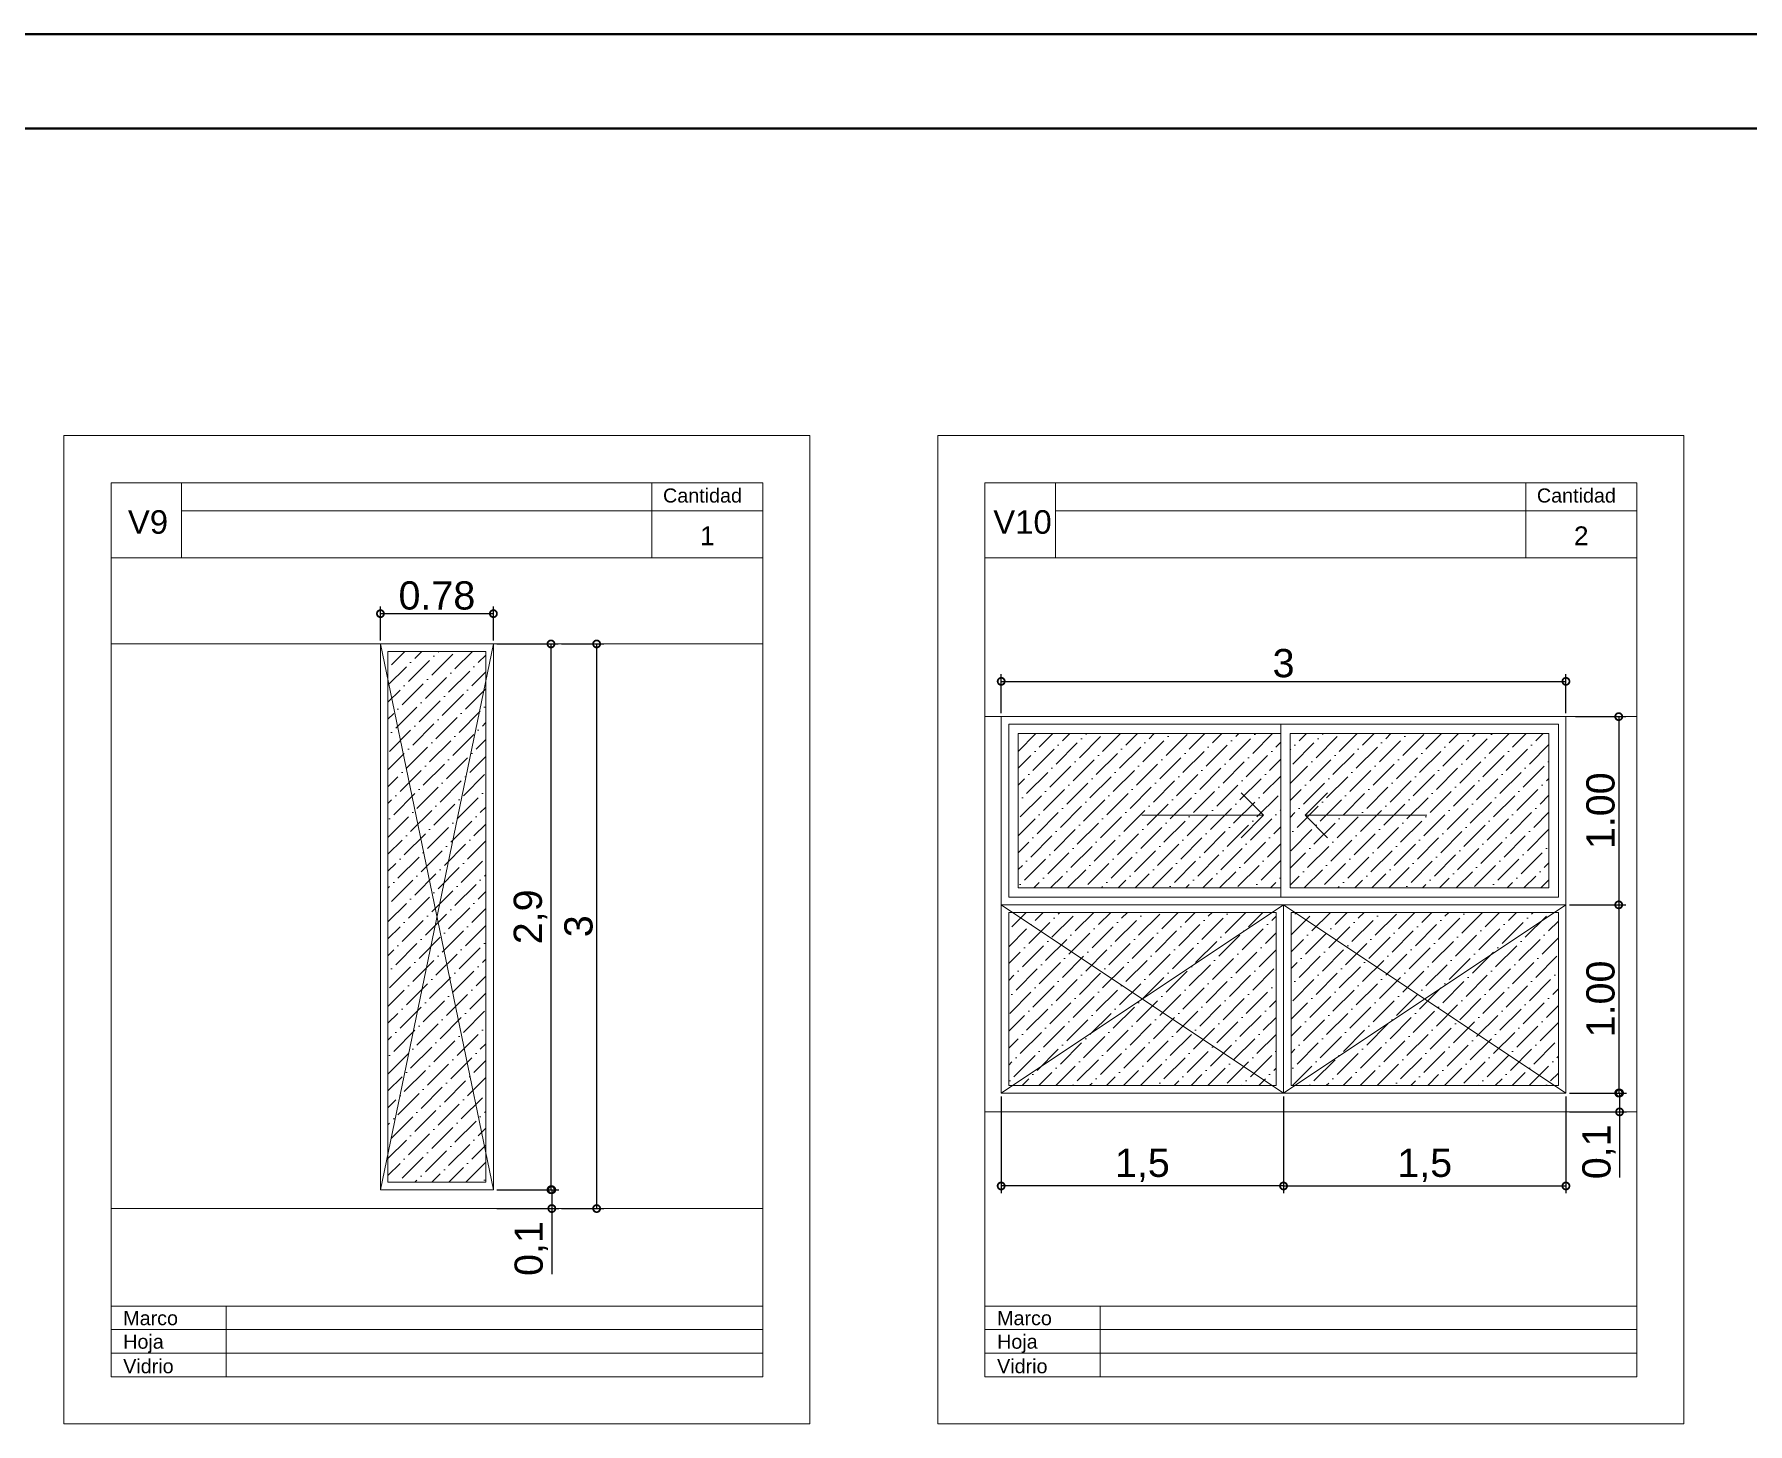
# Model space of a CAD drawing. Header units: millimetres. Extents: x 110427 to 125914, y 76277 to 76441.
# Drawn here: x 114074.4 to 114083.5, y 76299.33 to 76306.71 of the extents above; entities that cross this region are included whole.
import ezdxf

# ---------------------------------------------------------------- set-up
doc = ezdxf.new("R2010")
doc.units = ezdxf.units.MM
for name, pattern in [('ACAD_ISO03W100', [30, 12, -18]), ('ACAD_ISO05W100', [33, 24, -3, 0, -3, 0, -3]), ('JIS_02_0.7', [1.35, 0.75, -0.6]), ('TransientTextAxis', [0.3, 0.2, -0.1, 0, 0])]:
    doc.linetypes.add(name, pattern=pattern)
for name, color, linetype, lineweight in [('0.30', 1, 'Continuous', 30), ('06_CIVIL VISTAS GRUESA', 244, 'Continuous', 13), ('08_CIVIL VISTAS FINO', 251, 'Continuous', 5), ('09_CIVIL PROYECCIONES', 230, 'JIS_02_0.7', 5), ('13_COTAS', 8, 'Continuous', 9), ('Punteada', 4, 'ACAD_ISO05W100', 5), ('texto', 170, 'Continuous', 5)]:
    doc.layers.add(name, color=color, linetype=linetype, lineweight=lineweight)
doc.styles.add('A', font='arial.ttf')
doc.styles.get("Standard").update_dxf_attribs({"font": 'arial.ttf'})
doc.styles.add('Swis721 BT', font='swiss.ttf')
doc.dimstyles.new('ISO-23', dxfattribs={"dimscale": 0.03, "dimtxt": 5, "dimasz": 2.5, "dimexe": 1.25, "dimexo": 0.625, "dimtad": 1, "dimtxsty": 'Swis721 BT', "dimblk": 'DOTSMALL', "dimcen": 2.5, "dimclrt": 150, "dimadec": 0, "dimazin": 0, "dimtfac": 1, "dimtmove": 0, "dimatfit": 3, "dimfxl": 0, "dimarcsym": 0})

# ---------------------------------------------------------------- blocks, each defined once
blk = doc.blocks.new('planilla simple')
at = {"layer": '06_CIVIL VISTAS GRUESA'}
for p, q in [((2743499.9, 218871.1), (2739537.4, 218871.1)), ((2739537.4, 218871.1), (2739537.4, 213621.1)), ((2739537.4, 218871.1), (2739537.4, 218496.1)), ((2743499.9, 218871.1), (2743499.9, 213621.1)), ((2743249.9, 218621.1), (2739787.4, 218621.1)), ((2739787.4, 218621.1), (2739787.4, 218221.1)), ((2739787.4, 218621.1), (2743249.9, 218621.1)), ((2740162.4, 218596.1), (2740162.4, 218621.1)), ((2740162.4, 218221.1), (2740162.4, 218596.1)), ((2743249.9, 218621.1), (2743249.9, 213871.1)), ((2740162.4, 218471.1), (2741353.5, 218471.1)), ((2740162.4, 218471.1), (2740162.4, 218346.1)), ((2741353.5, 218471.1), (2741907.9, 218471.1)), ((2742473.2, 218471.1), (2741907.9, 218471.1)), ((2742473.2, 218471.1), (2743092.3, 218471.1)), ((2743092.3, 218471.1), (2743249.9, 218471.1)), ((2739787.4, 218221.1), (2740162.4, 218221.1)), ((2739787.4, 218221.1), (2739787.4, 213871.1)), ((2740162.4, 218221.1), (2743249.9, 218221.1)), ((2741907.9, 218221.1), (2741907.9, 218221.1)), ((2739787.4, 213871.1), (2739787.4, 215121.1)), ((2739787.4, 214246.1), (2743249.9, 214246.1)), ((2740399.9, 214246.1), (2740399.9, 213871.1)), ((2739787.4, 214121.1), (2743249.9, 214121.1)), ((2739787.4, 213996.1), (2743249.9, 213996.1)), ((2739787.4, 213871.1), (2743249.9, 213871.1)), ((2739787.4, 213871.1), (2743249.9, 213871.1)), ((2739537.4, 213621.1), (2743499.9, 213621.1))]:
    blk.add_line(p, q, dxfattribs=at)
blk = doc.blocks.new('planilla simple2')
at = {"layer": '06_CIVIL VISTAS GRUESA'}
blk.add_line((2737480.4, 217737.6), (2737480.4, 217337.6), dxfattribs=at)
at = {"layer": '13_COTAS'}
blk.add_blockref('planilla simple', (-5180.2, -883.5), dxfattribs=at)
blk = doc.blocks.new('_DotSmall')
at = {"color": 0, "linetype": 'ByBlock', "const_width": 0.5}
blk.add_lwpolyline([(-0.0625, 0, 1), (0.0625, 0, 1)], format="xyb", close=True, dxfattribs=at)
blk = doc.blocks.new('*D154')
at = {"layer": '13_COTAS', "color": 0, "lineweight": -2}
for p, q in [((114076.236, 76303.4877), (114076.236, 76303.6674)), ((114076.836, 76303.4877), (114076.836, 76303.6674)), ((114076.236, 76303.6299), (114076.836, 76303.6299))]:
    blk.add_line(p, q, dxfattribs=at)
at = {"layer": 'Defpoints', "color": 0}
for p in [(114076.836, 76303.6299), (114076.236, 76303.469), (114076.836, 76303.469)]:
    blk.add_point(p, dxfattribs=at)
at = {"layer": '13_COTAS', "color": 0, "lineweight": -2, "xscale": 0.075, "yscale": 0.075, "zscale": 0.075, "rotation": 180}
blk.add_blockref('_DotSmall', (114076.236, 76303.6299), dxfattribs=at)
at = {"layer": '13_COTAS', "color": 0, "lineweight": -2, "xscale": 0.075, "yscale": 0.075, "zscale": 0.075}
blk.add_blockref('_DotSmall', (114076.836, 76303.6299), dxfattribs=at)
at = {"layer": '13_COTAS', "color": 150, "insert": (114076.536, 76303.7257), "char_height": 0.15, "attachment_point": 5, "style": 'Swis721 BT'}
blk.add_mtext('0.78', dxfattribs=at)
blk = doc.blocks.new('*D155')
at = {"layer": '13_COTAS', "color": 0, "lineweight": -2}
for p, q in [((114076.8547, 76303.469), (114077.1795, 76303.469)), ((114077.142, 76303.469), (114077.142, 76300.569)), ((114076.8547, 76300.569), (114077.1795, 76300.569))]:
    blk.add_line(p, q, dxfattribs=at)
at = {"layer": 'Defpoints', "color": 0}
for p in [(114076.836, 76303.469), (114076.836, 76300.569), (114077.142, 76300.569)]:
    blk.add_point(p, dxfattribs=at)
at = {"layer": '13_COTAS', "color": 0, "lineweight": -2, "xscale": 0.075, "yscale": 0.075, "zscale": 0.075}
for p, rotation in [((114077.142, 76303.469), 90), ((114077.142, 76300.569), 270)]:
    blk.add_blockref('_DotSmall', p, dxfattribs=dict(at, rotation=rotation))
at = {"layer": '13_COTAS', "color": 150, "insert": (114077.0328, 76302.019), "char_height": 0.15, "attachment_point": 5, "rotation": 90, "style": 'Swis721 BT'}
blk.add_mtext('2,9', dxfattribs=at)
blk = doc.blocks.new('*D173')
at = {"layer": '13_COTAS', "color": 0, "lineweight": -2}
for p, q in [((114076.8547, 76300.569), (114077.1839, 76300.569)), ((114077.1464, 76300.569), (114077.1464, 76300.469)), ((114076.8547, 76300.469), (114077.1839, 76300.469)), ((114077.1464, 76300.469), (114077.1464, 76300.1196))]:
    blk.add_line(p, q, dxfattribs=at)
at = {"layer": 'Defpoints', "color": 0}
for p in [(114076.836, 76300.569), (114076.836, 76300.469), (114077.1464, 76300.469)]:
    blk.add_point(p, dxfattribs=at)
at = {"layer": '13_COTAS', "color": 0, "lineweight": -2, "xscale": 0.075, "yscale": 0.075, "zscale": 0.075}
for p, rotation in [((114077.1464, 76300.569), 90), ((114077.1464, 76300.469), 270)]:
    blk.add_blockref('_DotSmall', p, dxfattribs=dict(at, rotation=rotation))
at = {"layer": '13_COTAS', "color": 150, "insert": (114077.0373, 76300.2568), "char_height": 0.15, "attachment_point": 5, "rotation": 90, "style": 'Swis721 BT'}
blk.add_mtext('0,1', dxfattribs=at)
blk = doc.blocks.new('*D75')
at = {"layer": '13_COTAS', "color": 0, "lineweight": -2}
for p, q in [((114082.5842, 76303.0828), (114082.8518, 76303.0828)), ((114082.8143, 76303.0828), (114082.8143, 76302.0828)), ((114082.5525, 76302.0828), (114082.8518, 76302.0828))]:
    blk.add_line(p, q, dxfattribs=at)
at = {"layer": 'Defpoints', "color": 0}
for p in [(114082.5654, 76303.0828), (114082.5338, 76302.0828), (114082.8143, 76302.0828)]:
    blk.add_point(p, dxfattribs=at)
at = {"layer": '13_COTAS', "color": 0, "lineweight": -2, "xscale": 0.075, "yscale": 0.075, "zscale": 0.075}
for p, rotation in [((114082.8143, 76303.0828), 90), ((114082.8143, 76302.0828), 270)]:
    blk.add_blockref('_DotSmall', p, dxfattribs=dict(at, rotation=rotation))
at = {"layer": '13_COTAS', "color": 150, "insert": (114082.7184, 76302.5828), "char_height": 0.15, "attachment_point": 5, "rotation": 90, "style": 'Swis721 BT'}
blk.add_mtext('1.00', dxfattribs=at)
blk = doc.blocks.new('*D76')
at = {"layer": '13_COTAS', "color": 0, "lineweight": -2}
for p, q in [((114082.5525, 76302.0828), (114082.8518, 76302.0828)), ((114082.8143, 76302.0828), (114082.8143, 76301.0828)), ((114082.5525, 76301.0828), (114082.8518, 76301.0828))]:
    blk.add_line(p, q, dxfattribs=at)
at = {"layer": 'Defpoints', "color": 0}
for p in [(114082.5338, 76302.0828), (114082.5338, 76301.0828), (114082.8143, 76301.0828)]:
    blk.add_point(p, dxfattribs=at)
at = {"layer": '13_COTAS', "color": 0, "lineweight": -2, "xscale": 0.075, "yscale": 0.075, "zscale": 0.075}
for p, rotation in [((114082.8143, 76302.0828), 90), ((114082.8143, 76301.0828), 270)]:
    blk.add_blockref('_DotSmall', p, dxfattribs=dict(at, rotation=rotation))
at = {"layer": '13_COTAS', "color": 150, "insert": (114082.7184, 76301.5828), "char_height": 0.15, "attachment_point": 5, "rotation": 90, "style": 'Swis721 BT'}
blk.add_mtext('1.00', dxfattribs=at)
blk = doc.blocks.new('*D166')
at = {"layer": '13_COTAS', "color": 0, "lineweight": -2}
for p, q in [((114082.5525, 76301.0828), (114082.8564, 76301.0828)), ((114082.8189, 76301.0828), (114082.8189, 76300.9828)), ((114082.5525, 76300.9828), (114082.8564, 76300.9828)), ((114082.8189, 76300.9828), (114082.8189, 76300.6335))]:
    blk.add_line(p, q, dxfattribs=at)
at = {"layer": 'Defpoints', "color": 0}
for p in [(114082.5338, 76301.0828), (114082.5338, 76300.9828), (114082.8189, 76300.9828)]:
    blk.add_point(p, dxfattribs=at)
at = {"layer": '13_COTAS', "color": 0, "lineweight": -2, "xscale": 0.075, "yscale": 0.075, "zscale": 0.075}
for p, rotation in [((114082.8189, 76301.0828), 90), ((114082.8189, 76300.9828), 270)]:
    blk.add_blockref('_DotSmall', p, dxfattribs=dict(at, rotation=rotation))
at = {"layer": '13_COTAS', "color": 150, "insert": (114082.7098, 76300.7707), "char_height": 0.15, "attachment_point": 5, "rotation": 90, "style": 'Swis721 BT'}
blk.add_mtext('0,1', dxfattribs=at)
blk = doc.blocks.new('*D167')
at = {"layer": '13_COTAS', "color": 0, "lineweight": -2}
for p, q in [((114079.5338, 76303.1016), (114079.5338, 76303.3077)), ((114082.5338, 76303.1016), (114082.5338, 76303.3077)), ((114079.5338, 76303.2702), (114082.5338, 76303.2702))]:
    blk.add_line(p, q, dxfattribs=at)
at = {"layer": 'Defpoints', "color": 0}
for p in [(114082.5338, 76303.2702), (114079.5338, 76303.0828), (114082.5338, 76303.0828)]:
    blk.add_point(p, dxfattribs=at)
at = {"layer": '13_COTAS', "color": 0, "lineweight": -2, "xscale": 0.075, "yscale": 0.075, "zscale": 0.075, "rotation": 180}
blk.add_blockref('_DotSmall', (114079.5338, 76303.2702), dxfattribs=at)
at = {"layer": '13_COTAS', "color": 0, "lineweight": -2, "xscale": 0.075, "yscale": 0.075, "zscale": 0.075}
blk.add_blockref('_DotSmall', (114082.5338, 76303.2702), dxfattribs=at)
at = {"layer": '13_COTAS', "color": 150, "insert": (114081.0338, 76303.3661), "char_height": 0.15, "attachment_point": 5, "style": 'Swis721 BT'}
blk.add_mtext('3', dxfattribs=at)
blk = doc.blocks.new('*D168')
at = {"layer": '13_COTAS', "color": 0, "lineweight": -2}
for p, q in [((114081.0337, 76301.0641), (114081.0337, 76300.5516)), ((114082.5338, 76301.0641), (114082.5338, 76300.5516)), ((114081.0337, 76300.5891), (114082.5338, 76300.5891))]:
    blk.add_line(p, q, dxfattribs=at)
at = {"layer": 'Defpoints', "color": 0}
for p in [(114081.0337, 76301.0828), (114082.5338, 76301.0828), (114082.5338, 76300.5891)]:
    blk.add_point(p, dxfattribs=at)
at = {"layer": '13_COTAS', "color": 0, "lineweight": -2, "xscale": 0.075, "yscale": 0.075, "zscale": 0.075, "rotation": 180}
blk.add_blockref('_DotSmall', (114081.0337, 76300.5891), dxfattribs=at)
at = {"layer": '13_COTAS', "color": 0, "lineweight": -2, "xscale": 0.075, "yscale": 0.075, "zscale": 0.075}
blk.add_blockref('_DotSmall', (114082.5338, 76300.5891), dxfattribs=at)
at = {"layer": '13_COTAS', "color": 150, "insert": (114081.7837, 76300.6983), "char_height": 0.15, "attachment_point": 5, "style": 'Swis721 BT'}
blk.add_mtext('1,5', dxfattribs=at)
blk = doc.blocks.new('*D169')
at = {"layer": '13_COTAS', "color": 0, "lineweight": -2}
for p, q in [((114079.5336, 76301.0641), (114079.5336, 76300.5516)), ((114081.0337, 76301.0641), (114081.0337, 76300.5516)), ((114081.0337, 76300.5891), (114079.5336, 76300.5891))]:
    blk.add_line(p, q, dxfattribs=at)
at = {"layer": 'Defpoints', "color": 0}
for p in [(114079.5336, 76301.0828), (114081.0337, 76301.0828), (114079.5336, 76300.5891)]:
    blk.add_point(p, dxfattribs=at)
at = {"layer": '13_COTAS', "color": 0, "lineweight": -2, "xscale": 0.075, "yscale": 0.075, "zscale": 0.075, "rotation": 180}
blk.add_blockref('_DotSmall', (114079.5336, 76300.5891), dxfattribs=at)
at = {"layer": '13_COTAS', "color": 0, "lineweight": -2, "xscale": 0.075, "yscale": 0.075, "zscale": 0.075}
blk.add_blockref('_DotSmall', (114081.0337, 76300.5891), dxfattribs=at)
at = {"layer": '13_COTAS', "color": 150, "insert": (114080.2837, 76300.6983), "char_height": 0.15, "attachment_point": 5, "style": 'Swis721 BT'}
blk.add_mtext('1,5', dxfattribs=at)
blk = doc.blocks.new('*D179')
at = {"layer": '13_COTAS', "color": 0, "lineweight": -2}
for p, q in [((114077.1982, 76303.469), (114077.4221, 76303.469)), ((114077.3846, 76303.469), (114077.3846, 76300.469)), ((114077.1982, 76300.469), (114077.4221, 76300.469))]:
    blk.add_line(p, q, dxfattribs=at)
at = {"layer": 'Defpoints', "color": 0}
for p in [(114077.1795, 76303.469), (114077.1795, 76300.469), (114077.3846, 76300.469)]:
    blk.add_point(p, dxfattribs=at)
at = {"layer": '13_COTAS', "color": 0, "lineweight": -2, "xscale": 0.075, "yscale": 0.075, "zscale": 0.075}
for p, rotation in [((114077.3846, 76303.469), 90), ((114077.3846, 76300.469), 270)]:
    blk.add_blockref('_DotSmall', p, dxfattribs=dict(at, rotation=rotation))
at = {"layer": '13_COTAS', "color": 150, "insert": (114077.2888, 76301.969), "char_height": 0.15, "attachment_point": 5, "rotation": 90, "style": 'Swis721 BT'}
blk.add_mtext('3', dxfattribs=at)
blk = doc.blocks.new('marco a3')
at = {"layer": '0.30', "color": 18, "lineweight": 40}
for p, q in [((-60.305, 56.936), (-76.055, 56.936)), ((-60.68, 56.561), (-75.1175, 56.561))]:
    blk.add_line(p, q, dxfattribs=at)

msp = doc.modelspace()

# ---------------------------------------------------------------- hatches: boundary and pattern name
at = {"layer": '13_COTAS'}
h = msp.add_hatch(dxfattribs=at)
h.set_pattern_fill('ANSI36', color=256, scale=0.02)
h.set_pattern_definition([(45, (2097.94557, 1540.537206), (0.033675960454, 0.123478521665), [0.15875, -0.03175, 0, -0.03175])])
h.paths.add_polyline_path([(114076.796, 76303.2756), (114076.796, 76303.429), (114076.276, 76303.429), (114076.276, 76303.2756), (114076.536, 76302.019)])
h.paths.add_polyline_path([(114076.276, 76303.2756), (114076.276, 76300.7623), (114076.536, 76302.019)])
h.paths.add_polyline_path([(114076.536, 76302.019), (114076.276, 76300.7623), (114076.276, 76300.609), (114076.796, 76300.609), (114076.796, 76300.7623)])
h.paths.add_polyline_path([(114076.796, 76303.2756), (114076.536, 76302.019), (114076.796, 76300.7623)])
h = msp.add_hatch(dxfattribs=at)
h.set_pattern_fill('ANSI36', color=256, scale=0.02)
h.set_pattern_definition([(45, (2097.962596, 1540.537206), (0.033675960454, 0.123478521665), [0.15875, -0.03175, 0, -0.03175])])
h.paths.add_polyline_path([(114081.0188, 76302.9928), (114079.6238, 76302.9928), (114079.6238, 76302.1728), (114081.0188, 76302.1728)])
h.paths.add_polyline_path([(114082.4438, 76302.9928), (114081.0688, 76302.9928), (114081.0688, 76302.1728), (114082.4438, 76302.1728)])
h.paths.add_polyline_path([(114082.4738, 76302.0428), (114081.0937, 76302.0428), (114081.7837, 76301.5828)])
h.paths.add_polyline_path([(114081.7837, 76301.5828), (114081.0937, 76301.1228), (114082.4738, 76301.1228)])
h.paths.add_polyline_path([(114081.7837, 76301.5828), (114081.0937, 76302.0428), (114081.0737, 76302.0428), (114081.0737, 76301.1228), (114081.0937, 76301.1228)])
h.paths.add_polyline_path([(114082.4938, 76302.0428), (114082.4738, 76302.0428), (114081.7837, 76301.5828), (114082.4738, 76301.1228), (114082.4938, 76301.1228)])
h.paths.add_polyline_path([(114080.9737, 76302.0428), (114079.5936, 76302.0428), (114080.2837, 76301.5828)])
h.paths.add_polyline_path([(114080.2837, 76301.5828), (114079.5936, 76302.0428), (114079.5736, 76302.0428), (114079.5736, 76301.1228), (114079.5936, 76301.1228)])
h.paths.add_polyline_path([(114080.2837, 76301.5828), (114079.5936, 76301.1228), (114080.9737, 76301.1228)])
h.paths.add_polyline_path([(114080.9937, 76302.0428), (114080.9737, 76302.0428), (114080.2837, 76301.5828), (114080.9737, 76301.1228), (114080.9937, 76301.1228)])

# ---------------------------------------------------------------- linework, layer by layer
at = {"layer": '06_CIVIL VISTAS GRUESA'}
for p, q in [((114077.6779, 76304.3258), (114077.6779, 76303.9258)), ((114082.3204, 76304.3258), (114082.3204, 76303.9258))]:
    msp.add_line(p, q, dxfattribs=at)
at = {"layer": '08_CIVIL VISTAS FINO'}
for p, q in [((114080.928, 76302.5584), (114080.8086, 76302.6777)), ((114081.1484, 76302.5584), (114081.2677, 76302.6777)), ((114080.2811, 76302.5584), (114080.928, 76302.5584)), ((114080.928, 76302.5584), (114080.8086, 76302.439)), ((114081.7952, 76302.5584), (114081.1484, 76302.5584)), ((114081.1484, 76302.5584), (114081.2677, 76302.439))]:
    msp.add_line(p, q, dxfattribs=at)
at = {"layer": '09_CIVIL PROYECCIONES', "color": 80, "linetype": 'ByBlock', "ltscale": 2}
for p, q in [((114076.836, 76303.469), (114076.236, 76303.469)), ((114076.236, 76303.469), (114076.236, 76300.569)), ((114076.276, 76300.609), (114076.276, 76303.429)), ((114076.276, 76303.429), (114076.796, 76303.429)), ((114076.796, 76300.609), (114076.796, 76303.429)), ((114076.836, 76303.469), (114076.836, 76300.569)), ((114079.5338, 76303.0828), (114079.5338, 76302.0828)), ((114082.5338, 76303.0828), (114079.5338, 76303.0828)), ((114079.5738, 76303.0428), (114082.4938, 76303.0428)), ((114079.5738, 76303.0428), (114079.5738, 76302.1228)), ((114081.0188, 76302.1228), (114081.0188, 76303.0428)), ((114082.4938, 76303.0428), (114082.4938, 76302.1228)), ((114082.5338, 76303.0828), (114082.5338, 76302.0828)), ((114079.6238, 76302.9928), (114081.0188, 76302.9928)), ((114079.6238, 76302.9928), (114079.6238, 76302.1728)), ((114081.0688, 76302.9928), (114082.4438, 76302.9928)), ((114081.0688, 76302.1728), (114081.0688, 76302.9928)), ((114082.4438, 76302.9928), (114082.4438, 76302.1728)), ((114079.5738, 76302.1228), (114082.4938, 76302.1228)), ((114079.6238, 76302.1728), (114081.0188, 76302.1728)), ((114081.0688, 76302.1728), (114082.4438, 76302.1728)), ((114079.5336, 76302.0828), (114081.0337, 76302.0828)), ((114079.5336, 76302.0828), (114079.5336, 76301.0828)), ((114079.5338, 76302.0828), (114082.5338, 76302.0828)), ((114080.9937, 76302.0428), (114079.5736, 76302.0428)), ((114079.5736, 76302.0428), (114079.5736, 76301.1228)), ((114080.9937, 76302.0428), (114080.9937, 76301.1228)), ((114081.0337, 76302.0828), (114081.0337, 76301.0828)), ((114081.0337, 76302.0828), (114082.5338, 76302.0828)), ((114081.0337, 76302.0828), (114081.0337, 76301.0828)), ((114082.4938, 76302.0428), (114081.0737, 76302.0428)), ((114081.0737, 76302.0428), (114081.0737, 76301.1228)), ((114082.4938, 76302.0428), (114082.4938, 76301.1228)), ((114082.5338, 76302.0828), (114082.5338, 76301.0828)), ((114080.9937, 76301.1228), (114079.5736, 76301.1228)), ((114082.4938, 76301.1228), (114081.0737, 76301.1228)), ((114079.5336, 76301.0828), (114081.0337, 76301.0828)), ((114081.0337, 76301.0828), (114082.5338, 76301.0828)), ((114076.276, 76300.609), (114076.796, 76300.609)), ((114076.236, 76300.569), (114076.836, 76300.569))]:
    msp.add_line(p, q, dxfattribs=at)
at = {"layer": 'Punteada', "linetype": 'ACAD_ISO03W100', "ltscale": 10}
for p, q in [((114074.8047, 76303.469), (114078.2672, 76303.469)), ((114076.236, 76300.569), (114076.836, 76303.469)), ((114076.236, 76303.469), (114076.836, 76300.569)), ((114079.4472, 76303.0828), (114082.9097, 76303.0828)), ((114079.4472, 76300.9828), (114082.9097, 76300.9828)), ((114074.8047, 76300.469), (114078.2672, 76300.469))]:
    msp.add_line(p, q, dxfattribs=at)
at = {"layer": 'Punteada', "linetype": 'TransientTextAxis', "ltscale": 500}
for p, q in [((114079.5336, 76302.0828), (114081.0337, 76301.0828)), ((114079.5336, 76301.0828), (114081.0337, 76302.0828)), ((114081.0337, 76302.0828), (114082.5338, 76301.0828)), ((114081.0337, 76301.0828), (114082.5338, 76302.0828))]:
    msp.add_line(p, q, dxfattribs=at)

# ---------------------------------------------------------------- block references
at = {"layer": '0.30', "xscale": 1.333333333333327, "yscale": 1.333333333333327, "zscale": 1.333333333333327}
msp.add_blockref('marco a3', (114169.3889, 76230.7938), dxfattribs=at)
at = {"layer": '13_COTAS', "xscale": 0.001000000000000194, "yscale": 0.001000000000000194, "zscale": 0.001000000000000194}
for p in [(111340.1975, 76086.5882), (111344.84, 76086.5882)]:
    msp.add_blockref('planilla simple2', p, dxfattribs=at)

# ---------------------------------------------------------------- texts
at = {"layer": 'texto', "attachment_point": 1}
for s, width, heights, insert, char_height in [('{\\fArial|b0|i0|c0|p34;Cantidad}', 3.338144, [0], (114077.7373, 76304.2952), 0.075), ('{\\fArial|b0|i0|c0|p34;Cantidad}', 3.338144, [0], (114082.3798, 76304.2952), 0.075), ('V9', 1.5, [0], (114074.8944, 76304.1795), 0.125), ('V10', 1.5, [0], (114079.4917, 76304.1795), 0.125), ('1', 200, [0.0529], (114077.9338, 76304.0936), 0.1), ('2', 200, [0.0529], (114082.5763, 76304.0936), 0.1), ('{\\fArial|b0|i0|c0|p34;Marco}', 13.85, [0], (114074.8694, 76299.9245), 0.075), ('{\\fArial|b0|i0|c0|p34;Marco}', 13.85, [0], (114079.5119, 76299.9245), 0.075)]:
    msp.add_mtext_dynamic_manual_height_columns(s, width=width, gutter_width=12.5, heights=heights, dxfattribs=dict(at, insert=insert, char_height=char_height))
at = {"layer": 'texto', "char_height": 0.075, "attachment_point": 1, "style": 'A'}
for s, insert in [('Hoja', (114074.8694, 76299.7995)), ('Hoja', (114079.5119, 76299.7995)), ('Vidrio', (114074.8694, 76299.6692)), ('Vidrio', (114079.5119, 76299.6692))]:
    msp.add_mtext_dynamic_manual_height_columns(s, width=13.85, gutter_width=12.5, heights=[0], dxfattribs=dict(at, insert=insert))

# ---------------------------------------------------------------- dimensions: what is measured, and where the dimension line sits
at = {"layer": '13_COTAS'}
dim = msp.add_aligned_dim(p1=(114076.236, 76303.469), p2=(114076.836, 76303.469), distance=0.1609, text='0.78', dimstyle='ISO-23', dxfattribs=at)
dim.commit()
dim.dimension.update_dxf_attribs({"geometry": '*D154', "text_midpoint": (114076.536, 76303.7257)})
for p1, p2, distance, picture, middle in [((114076.836, 76303.469), (114076.836, 76300.569), 0.306, '*D155', (114077.0328, 76302.019)), ((114077.1795, 76303.469), (114077.1795, 76300.469), 0.2051, '*D179', (114077.2888, 76301.969)), ((114079.5338, 76303.0828), (114082.5338, 76303.0828), 0.1874, '*D167', (114081.0338, 76303.3661)), ((114081.0337, 76301.0828), (114079.5336, 76301.0828), 0.4937, '*D169', (114080.2837, 76300.6983)), ((114081.0337, 76301.0828), (114082.5338, 76301.0828), -0.4937, '*D168', (114081.7837, 76300.6983)), ((114082.5338, 76301.0828), (114082.5338, 76300.9828), 0.2852, '*D166', (114082.7098, 76300.7707)), ((114076.836, 76300.569), (114076.836, 76300.469), 0.3105, '*D173', (114077.0373, 76300.2568))]:
    dim = msp.add_aligned_dim(p1=p1, p2=p2, distance=distance, dimstyle='ISO-23', dxfattribs=at)
    dim.commit()
    dim.dimension.update_dxf_attribs({"geometry": picture, "text_midpoint": middle})
for base, p1, p2, picture, middle in [((114082.8143, 76302.0828), (114082.5654, 76303.0828), (114082.5338, 76302.0828), '*D75', (114082.7184, 76302.5828)), ((114082.8143, 76301.0828), (114082.5338, 76302.0828), (114082.5338, 76301.0828), '*D76', (114082.7184, 76301.5828))]:
    dim = msp.add_linear_dim(base=base, p1=p1, p2=p2, angle=90, text='1.00', dimstyle='ISO-23', dxfattribs=at)
    dim.commit()
    dim.dimension.update_dxf_attribs({"geometry": picture, "text_midpoint": middle})

doc.saveas('drawing.dxf')
